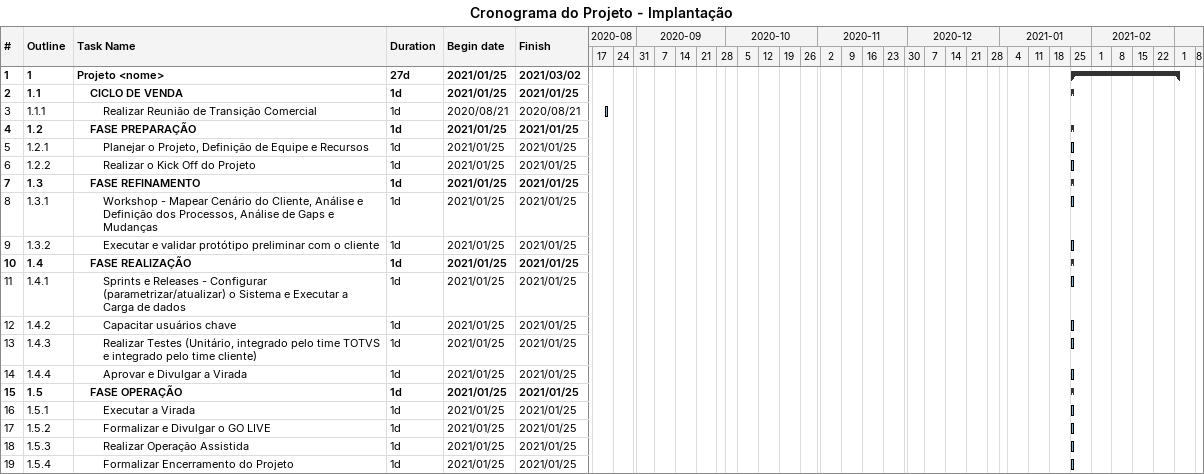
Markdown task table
Cronograma do Projeto - Implantação

| ID | WBS | Task | Duration | Start | Finish |
|---|---|---|---|---|---|
| 1 | 1 | **Projeto <nome>** | 27d | 2021-01-25 | 2021-03-02 |
| 2 | 1.1 | **CICLO DE VENDA** | 1d | 2021-01-25 | 2021-01-25 |
| 3 | 1.1.1 | Realizar Reunião de Transição Comercial | 1d | 2020-08-21 | 2020-08-21 |
| 4 | 1.2 | **FASE PREPARAÇÃO** | 1d | 2021-01-25 | 2021-01-25 |
| 5 | 1.2.1 | Planejar o Projeto, Definição de Equipe e Recursos | 1d | 2021-01-25 | 2021-01-25 |
| 6 | 1.2.2 | Realizar o Kick Off do Projeto | 1d | 2021-01-25 | 2021-01-25 |
| 7 | 1.3 | **FASE REFINAMENTO** | 1d | 2021-01-25 | 2021-01-25 |
| 8 | 1.3.1 | Workshop - Mapear Cenário do Cliente, Análise e Definição dos Processos, Análise de Gaps e Mudanças | 1d | 2021-01-25 | 2021-01-25 |
| 9 | 1.3.2 | Executar e validar protótipo preliminar com o cliente | 1d | 2021-01-25 | 2021-01-25 |
| 10 | 1.4 | **FASE REALIZAÇÃO** | 1d | 2021-01-25 | 2021-01-25 |
| 11 | 1.4.1 | Sprints e Releases - Configurar (parametrizar/atualizar) o Sistema e Executar a Carga de dados | 1d | 2021-01-25 | 2021-01-25 |
| 12 | 1.4.2 | Capacitar usuários chave | 1d | 2021-01-25 | 2021-01-25 |
| 13 | 1.4.3 | Realizar Testes (Unitário, integrado pelo time TOTVS e integrado pelo time cliente) | 1d | 2021-01-25 | 2021-01-25 |
| 14 | 1.4.4 | Aprovar e Divulgar a Virada | 1d | 2021-01-25 | 2021-01-25 |
| 15 | 1.5 | **FASE OPERAÇÃO** | 1d | 2021-01-25 | 2021-01-25 |
| 16 | 1.5.1 | Executar a Virada | 1d | 2021-01-25 | 2021-01-25 |
| 17 | 1.5.2 | Formalizar e Divulgar o GO LIVE | 1d | 2021-01-25 | 2021-01-25 |
| 18 | 1.5.3 | Realizar Operação Assistida | 1d | 2021-01-25 | 2021-01-25 |
| 19 | 1.5.4 | Formalizar Encerramento do Projeto | 1d | 2021-01-25 | 2021-01-25 |
